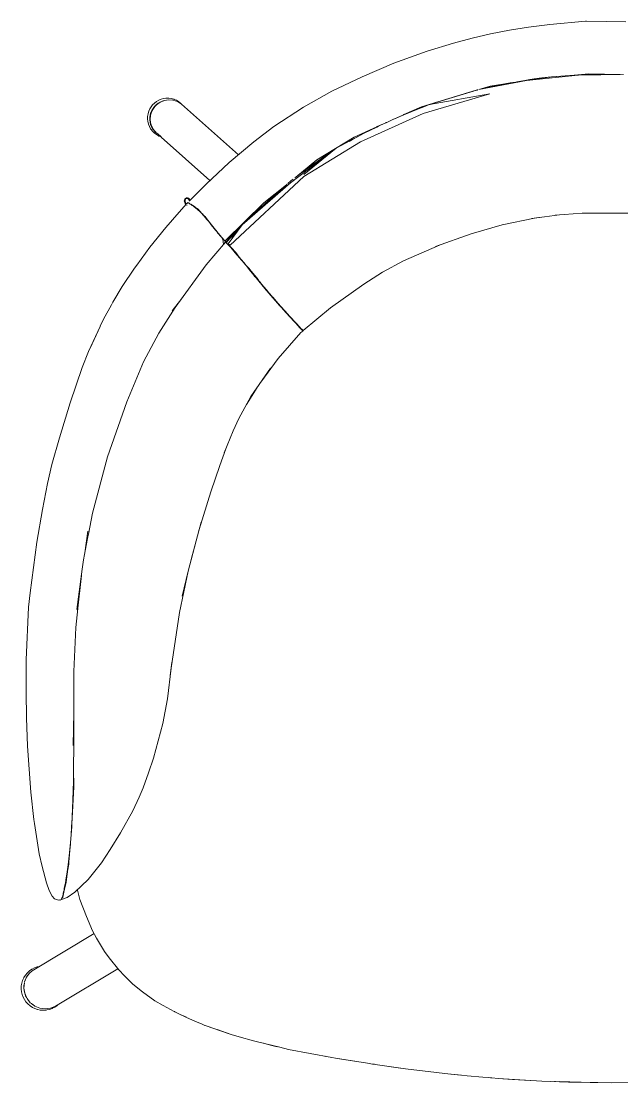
# Model space of a CAD drawing. Header units: millimetres. Extents: x 7998 to 72132, y -12523 to 5591.
# Drawn here: x 65206.6 to 65242.1, y -9556.4 to -9493.7 of the extents above; entities that cross this region are included whole.
import ezdxf

# ---------------------------------------------------------------- set-up
doc = ezdxf.new("R2010")
doc.units = ezdxf.units.MM
doc.layers.add('Xray_Furniture Temporary', color=23, linetype='Continuous', lineweight=15)

msp = doc.modelspace()

# ---------------------------------------------------------------- linework, layer by layer
at = {"layer": 'Xray_Furniture Temporary', "lineweight": 0}
for p, q in [((65236.497, -9494.035), (65236.63, -9494.014)), ((65237.896, -9493.848), (65236.63, -9494.014)), ((65239.995, -9493.659), (65237.896, -9493.848)), ((65240.07, -9493.657), (65239.995, -9493.659)), ((65241.225, -9493.665), (65240.07, -9493.657)), ((65242.391, -9493.687), (65241.225, -9493.665)), ((65234.376, -9494.408), (65233.288, -9494.667)), ((65235.497, -9494.191), (65234.376, -9494.408)), ((65235.497, -9494.191), (65236.248, -9494.068)), ((65236.248, -9494.068), (65236.497, -9494.035)), ((65230.635, -9495.433), (65232.201, -9494.949)), ((65233.288, -9494.667), (65232.201, -9494.949)), ((65228.664, -9496.143), (65230.635, -9495.433)), ((65228.664, -9496.143), (65226.791, -9496.94)), ((65226.791, -9496.94), (65224.998, -9497.801)), ((65236.514, -9497.159), (65233.687, -9497.703)), ((65235.926, -9497.241), (65236.967, -9497.081)), ((65236.714, -9497.111), (65236.094, -9497.215)), ((65239.569, -9496.837), (65236.514, -9497.159)), ((65236.966, -9497.072), (65236.714, -9497.111)), ((65237.998, -9496.948), (65236.966, -9497.072)), ((65237.415, -9496.995), (65236.966, -9497.072)), ((65236.967, -9497.081), (65238.02, -9496.954)), ((65237.998, -9496.948), (65237.415, -9496.995)), ((65239.083, -9496.863), (65237.998, -9496.948)), ((65238.02, -9496.954), (65239.083, -9496.863)), ((65239.569, -9496.837), (65239.083, -9496.863)), ((65239.333, -9496.841), (65239.083, -9496.863)), ((65240.199, -9496.771), (65239.333, -9496.841)), ((65240.153, -9496.798), (65239.333, -9496.841)), ((65239.582, -9496.837), (65240.153, -9496.807)), ((65239.582, -9496.837), (65242.241, -9496.813)), ((65240.829, -9496.786), (65240.153, -9496.798)), ((65240.153, -9496.807), (65241.042, -9496.791)), ((65242.054, -9496.815), (65240.199, -9496.771)), ((65233.542, -9497.742), (65230.29, -9498.71)), ((65233.379, -9497.784), (65232.779, -9497.969)), ((65233.42, -9497.77), (65233.379, -9497.784)), ((65233.485, -9497.75), (65233.42, -9497.77)), ((65233.485, -9497.75), (65233.527, -9497.739)), ((65233.527, -9497.739), (65233.588, -9497.725)), ((65233.616, -9497.72), (65233.588, -9497.725)), ((65233.635, -9497.715), (65233.616, -9497.72)), ((65233.687, -9497.703), (65234.901, -9497.434)), ((65234.355, -9497.5), (65233.687, -9497.703)), ((65233.893, -9497.65), (65233.687, -9497.703)), ((65234.9, -9497.425), (65233.893, -9497.65)), ((65235.485, -9497.315), (65234.355, -9497.5)), ((65235.538, -9497.305), (65234.9, -9497.425)), ((65234.901, -9497.434), (65235.855, -9497.254)), ((65235.855, -9497.254), (65235.538, -9497.305)), ((65214.614, -9498.41), (65214.497, -9498.5)), ((65214.622, -9498.405), (65214.614, -9498.41)), ((65214.622, -9498.405), (65214.752, -9498.33)), ((65214.752, -9498.33), (65214.89, -9498.272)), ((65214.982, -9498.382), (65214.76, -9498.495)), ((65214.85, -9498.437), (65214.982, -9498.382)), ((65214.89, -9498.272), (65215.034, -9498.233)), ((65214.982, -9498.382), (65214.989, -9498.38)), ((65215.023, -9498.363), (65214.989, -9498.38)), ((65215.308, -9498.302), (65215.023, -9498.363)), ((65215.034, -9498.233), (65215.182, -9498.213)), ((65215.201, -9498.213), (65215.182, -9498.213)), ((65215.201, -9498.213), (65215.33, -9498.212)), ((65215.598, -9498.316), (65215.308, -9498.302)), ((65215.351, -9498.212), (65215.33, -9498.212)), ((65215.5, -9498.231), (65215.351, -9498.212)), ((65215.644, -9498.27), (65215.5, -9498.231)), ((65215.871, -9498.404), (65215.598, -9498.316)), ((65215.664, -9498.277), (65215.644, -9498.27)), ((65215.664, -9498.277), (65215.802, -9498.334)), ((65215.931, -9498.41), (65215.802, -9498.334)), ((65216.109, -9498.561), (65215.871, -9498.404)), ((65215.931, -9498.41), (65215.946, -9498.42)), ((65224.998, -9497.801), (65223.319, -9498.73)), ((65234.34, -9497.947), (65230.399, -9499.11)), ((65230.766, -9498.59), (65234.34, -9497.947)), ((65232.779, -9497.969), (65231.021, -9498.508)), ((65231.021, -9498.508), (65231.457, -9498.363)), ((65214.167, -9498.981), (65214.126, -9499.122)), ((65214.226, -9498.846), (65214.167, -9498.981)), ((65214.226, -9498.846), (65214.302, -9498.719)), ((65214.26, -9499.202), (65214.356, -9498.936)), ((65214.373, -9498.931), (65214.275, -9499.206)), ((65214.349, -9498.932), (65214.292, -9499.063)), ((65214.292, -9499.063), (65214.339, -9498.982)), ((65214.302, -9498.719), (65214.392, -9498.603)), ((65214.364, -9498.94), (65214.308, -9499.069)), ((65214.349, -9498.932), (65214.423, -9498.809)), ((65214.356, -9498.936), (65214.349, -9498.932)), ((65214.356, -9498.936), (65214.436, -9498.818)), ((65214.373, -9498.931), (65214.364, -9498.94)), ((65214.523, -9498.707), (65214.373, -9498.931)), ((65214.436, -9498.818), (65214.373, -9498.931)), ((65214.423, -9498.809), (65214.384, -9498.895)), ((65214.392, -9498.603), (65214.497, -9498.5)), ((65214.423, -9498.809), (65214.511, -9498.696)), ((65214.423, -9498.809), (65214.488, -9498.743)), ((65214.436, -9498.818), (65214.423, -9498.809)), ((65214.436, -9498.818), (65214.517, -9498.701)), ((65214.523, -9498.707), (65214.436, -9498.818)), ((65214.511, -9498.696), (65214.613, -9498.595)), ((65214.511, -9498.696), (65214.517, -9498.701)), ((65214.517, -9498.701), (65214.555, -9498.668)), ((65214.532, -9498.699), (65214.523, -9498.707)), ((65214.539, -9498.689), (65214.532, -9498.699)), ((65214.555, -9498.668), (65214.539, -9498.689)), ((65214.613, -9498.595), (65214.555, -9498.668)), ((65214.555, -9498.668), (65214.624, -9498.608)), ((65214.624, -9498.608), (65214.568, -9498.663)), ((65214.727, -9498.508), (65214.613, -9498.595)), ((65214.613, -9498.595), (65214.694, -9498.548)), ((65214.613, -9498.595), (65214.624, -9498.608)), ((65214.679, -9498.566), (65214.624, -9498.608)), ((65214.679, -9498.566), (65214.694, -9498.548)), ((65214.694, -9498.548), (65214.731, -9498.515)), ((65214.727, -9498.508), (65214.85, -9498.437)), ((65214.731, -9498.515), (65214.727, -9498.508)), ((65214.731, -9498.515), (65214.745, -9498.508)), ((65214.76, -9498.495), (65214.745, -9498.508)), ((65214.85, -9498.437), (65214.799, -9498.476)), ((65214.85, -9498.437), (65214.909, -9498.42)), ((65214.855, -9498.447), (65214.85, -9498.437)), ((65215.946, -9498.42), (65216.064, -9498.512)), ((65216.064, -9498.512), (65216.109, -9498.561)), ((65216.109, -9498.561), (65219.468, -9501.549)), ((65221.559, -9499.879), (65223.319, -9498.73)), ((65230.29, -9498.71), (65229.257, -9499.177)), ((65230.12, -9498.83), (65229.257, -9499.177)), ((65229.259, -9499.185), (65230.123, -9498.838)), ((65230.641, -9498.638), (65230.12, -9498.83)), ((65230.123, -9498.838), (65230.342, -9498.758)), ((65230.342, -9498.758), (65230.641, -9498.638)), ((65230.683, -9498.623), (65230.766, -9498.59)), ((65230.803, -9498.579), (65230.766, -9498.59)), ((65231.019, -9498.499), (65230.815, -9498.574)), ((65230.959, -9498.53), (65230.815, -9498.574)), ((65230.959, -9498.53), (65231.021, -9498.508)), ((65231.196, -9498.44), (65231.019, -9498.499)), ((65214.096, -9499.431), (65214.1, -9499.282)), ((65214.112, -9499.579), (65214.096, -9499.431)), ((65214.1, -9499.282), (65214.123, -9499.133)), ((65214.146, -9499.723), (65214.112, -9499.579)), ((65214.123, -9499.133), (65214.126, -9499.122)), ((65214.227, -9499.483), (65214.23, -9499.341)), ((65214.227, -9499.483), (65214.242, -9499.624)), ((65214.235, -9499.483), (65214.227, -9499.483)), ((65214.23, -9499.341), (65214.252, -9499.201)), ((65214.23, -9499.341), (65214.255, -9499.252)), ((65214.247, -9499.342), (65214.23, -9499.341)), ((65214.23, -9499.341), (65214.239, -9499.434)), ((65214.235, -9499.483), (65214.247, -9499.342)), ((65214.258, -9499.621), (65214.235, -9499.483)), ((65214.242, -9499.624), (65214.243, -9499.531)), ((65214.242, -9499.624), (65214.258, -9499.621)), ((65214.275, -9499.761), (65214.242, -9499.624)), ((65214.242, -9499.624), (65214.273, -9499.709)), ((65214.247, -9499.342), (65214.244, -9499.482)), ((65214.244, -9499.482), (65214.258, -9499.621)), ((65214.247, -9499.342), (65214.26, -9499.202)), ((65214.269, -9499.204), (65214.247, -9499.342)), ((65214.275, -9499.214), (65214.25, -9499.495)), ((65214.25, -9499.495), (65214.297, -9499.77)), ((65214.252, -9499.201), (65214.292, -9499.063)), ((65214.252, -9499.201), (65214.26, -9499.202)), ((65214.258, -9499.621), (65214.282, -9499.718)), ((65214.282, -9499.758), (65214.258, -9499.621)), ((65214.308, -9499.069), (65214.269, -9499.204)), ((65214.275, -9499.206), (65214.275, -9499.214)), ((65214.292, -9499.063), (65214.277, -9499.155)), ((65214.292, -9499.063), (65214.308, -9499.069)), ((65230.399, -9499.11), (65226.696, -9500.78)), ((65228.192, -9499.658), (65227.68, -9499.889)), ((65227.833, -9499.826), (65228.192, -9499.658)), ((65228.192, -9499.658), (65228.211, -9499.649)), ((65228.211, -9499.649), (65228.223, -9499.644)), ((65228.223, -9499.644), (65228.24, -9499.636)), ((65228.641, -9499.455), (65228.24, -9499.636)), ((65228.663, -9499.445), (65229.259, -9499.185)), ((65229.229, -9499.189), (65228.663, -9499.445)), ((65229.257, -9499.177), (65229.229, -9499.189)), ((65214.152, -9499.743), (65214.146, -9499.723)), ((65214.152, -9499.743), (65214.206, -9499.883)), ((65214.278, -9500.014), (65214.206, -9499.883)), ((65214.275, -9499.761), (65214.282, -9499.758)), ((65214.325, -9499.892), (65214.275, -9499.761)), ((65214.29, -9500.031), (65214.278, -9500.014)), ((65214.341, -9499.884), (65214.282, -9499.758)), ((65214.379, -9500.151), (65214.29, -9500.031)), ((65214.297, -9499.77), (65214.302, -9499.777)), ((65214.302, -9499.777), (65214.341, -9499.884)), ((65214.302, -9499.777), (65214.407, -9500.005)), ((65214.325, -9499.892), (65214.303, -9499.803)), ((65214.341, -9499.884), (65214.325, -9499.892)), ((65214.393, -9500.014), (65214.325, -9499.892)), ((65214.325, -9499.892), (65214.379, -9499.966)), ((65214.341, -9499.884), (65214.407, -9500.005)), ((65214.399, -9500.01), (65214.341, -9499.884)), ((65214.483, -9500.259), (65214.379, -9500.151)), ((65214.399, -9500.01), (65214.393, -9500.014)), ((65214.393, -9500.014), (65214.476, -9500.127)), ((65214.415, -9500.022), (65214.399, -9500.01)), ((65214.407, -9500.005), (65214.415, -9500.022)), ((65214.415, -9500.022), (65214.42, -9500.023)), ((65214.42, -9500.023), (65214.425, -9500.034)), ((65214.431, -9500.047), (65214.425, -9500.034)), ((65214.442, -9500.053), (65214.431, -9500.047)), ((65214.476, -9500.127), (65214.431, -9500.047)), ((65214.489, -9500.115), (65214.442, -9500.053)), ((65214.476, -9500.127), (65214.489, -9500.115)), ((65214.572, -9500.227), (65214.476, -9500.127)), ((65214.476, -9500.127), (65214.546, -9500.183)), ((65214.497, -9500.27), (65214.483, -9500.259)), ((65214.532, -9500.161), (65214.489, -9500.115)), ((65214.614, -9500.363), (65214.497, -9500.27)), ((65214.546, -9500.183), (65214.532, -9500.161)), ((65214.578, -9500.221), (65214.546, -9500.183)), ((65214.572, -9500.227), (65214.578, -9500.221)), ((65214.682, -9500.313), (65214.572, -9500.227)), ((65214.593, -9500.233), (65214.578, -9500.221)), ((65214.584, -9500.214), (65214.613, -9500.247)), ((65214.593, -9500.233), (65214.613, -9500.247)), ((65214.613, -9500.247), (65214.682, -9500.313)), ((65214.682, -9500.313), (65214.65, -9500.281)), ((65220.378, -9500.786), (65221.559, -9499.879)), ((65225.255, -9501.169), (65226.914, -9500.282)), ((65226.91, -9500.274), (65226.221, -9500.644)), ((65227.648, -9499.904), (65226.308, -9500.509)), ((65227.648, -9499.904), (65226.91, -9500.274)), ((65226.914, -9500.282), (65227.652, -9499.912)), ((65227.68, -9499.889), (65227.648, -9499.904)), ((65227.754, -9499.862), (65227.652, -9499.912)), ((65227.833, -9499.826), (65227.754, -9499.862)), ((65214.743, -9500.438), (65214.614, -9500.363)), ((65214.684, -9500.31), (65214.682, -9500.313)), ((65214.694, -9500.32), (65214.682, -9500.313)), ((65214.682, -9500.313), (65214.69, -9500.316)), ((65214.694, -9500.32), (65214.894, -9500.502)), ((65214.756, -9500.444), (65214.743, -9500.438)), ((65214.756, -9500.444), (65214.894, -9500.502)), ((65214.894, -9500.502), (65214.901, -9500.504)), ((65214.901, -9500.504), (65217.788, -9503.072)), ((65220.378, -9500.786), (65218.921, -9502.008)), ((65226.696, -9500.78), (65223.338, -9502.843)), ((65226.308, -9500.509), (65224.117, -9501.856)), ((65226.015, -9500.763), (65226.221, -9500.644)), ((65222.544, -9503.219), (65225.255, -9501.169)), ((65225.255, -9501.169), (65223.333, -9502.728)), ((65223.929, -9502.093), (65225.255, -9501.169)), ((65224.117, -9501.856), (65224.995, -9501.35)), ((65218.921, -9502.008), (65217.559, -9503.287)), ((65224.117, -9501.856), (65222.863, -9502.874)), ((65224.117, -9501.856), (65223.024, -9502.756)), ((65223.924, -9502.086), (65223.435, -9502.444)), ((65223.44, -9502.451), (65223.929, -9502.093)), ((65224.441, -9501.728), (65223.924, -9502.086)), ((65224.611, -9501.618), (65224.441, -9501.728)), ((65223.022, -9502.758), (65222.954, -9502.807)), ((65223.144, -9502.669), (65223.024, -9502.756)), ((65223.435, -9502.444), (65223.151, -9502.663)), ((65223.428, -9502.46), (65223.151, -9502.663)), ((65223.428, -9502.46), (65223.44, -9502.451)), ((65217.559, -9503.287), (65216.579, -9504.285)), ((65223.338, -9502.843), (65218.981, -9506.902)), ((65219.686, -9505.688), (65222.544, -9503.219)), ((65222.305, -9503.327), (65220.975, -9504.401)), ((65222.305, -9503.327), (65221.886, -9503.7)), ((65222.342, -9503.295), (65222.305, -9503.327)), ((65222.353, -9503.285), (65222.342, -9503.295)), ((65222.574, -9503.087), (65222.398, -9503.243)), ((65222.709, -9502.987), (65222.574, -9503.087)), ((65222.863, -9502.874), (65222.808, -9502.916)), ((65221.641, -9503.911), (65221.212, -9504.291)), ((65221.879, -9503.706), (65221.217, -9504.298)), ((65221.886, -9503.7), (65221.641, -9503.911)), ((65221.886, -9503.7), (65221.889, -9503.703)), ((65215.569, -9505.401), (65216.381, -9504.481)), ((65216.273, -9504.237), (65216.27, -9504.304)), ((65216.27, -9504.304), (65216.29, -9504.373)), ((65216.296, -9504.177), (65216.273, -9504.237)), ((65216.29, -9504.373), (65216.318, -9504.437)), ((65216.29, -9504.373), (65216.336, -9504.438)), ((65216.336, -9504.132), (65216.296, -9504.177)), ((65216.31, -9504.299), (65216.312, -9504.244)), ((65216.326, -9504.356), (65216.31, -9504.299)), ((65216.312, -9504.244), (65216.33, -9504.197)), ((65216.318, -9504.437), (65216.346, -9504.5)), ((65216.353, -9504.419), (65216.326, -9504.356)), ((65216.367, -9504.412), (65216.326, -9504.356)), ((65216.33, -9504.197), (65216.359, -9504.164)), ((65216.392, -9504.107), (65216.336, -9504.132)), ((65216.336, -9504.438), (65216.381, -9504.481)), ((65216.346, -9504.5), (65216.353, -9504.513)), ((65216.355, -9504.422), (65216.353, -9504.419)), ((65216.359, -9504.164), (65216.4, -9504.145)), ((65216.409, -9504.453), (65216.367, -9504.412)), ((65216.454, -9504.104), (65216.392, -9504.107)), ((65216.4, -9504.145), (65216.447, -9504.143)), ((65216.485, -9504.384), (65216.409, -9504.453)), ((65216.416, -9504.545), (65216.414, -9504.542)), ((65216.447, -9504.143), (65216.495, -9504.159)), ((65216.515, -9504.125), (65216.454, -9504.104)), ((65216.485, -9504.384), (65216.494, -9504.389)), ((65216.494, -9504.389), (65216.489, -9504.377)), ((65216.523, -9504.408), (65216.489, -9504.377)), ((65216.495, -9504.159), (65216.536, -9504.194)), ((65216.568, -9504.17), (65216.515, -9504.125)), ((65216.527, -9504.409), (65216.523, -9504.408)), ((65216.548, -9504.418), (65216.527, -9504.409)), ((65216.536, -9504.194), (65216.566, -9504.257)), ((65216.575, -9504.432), (65216.548, -9504.418)), ((65216.548, -9504.418), (65216.621, -9504.47)), ((65216.566, -9504.257), (65216.579, -9504.285)), ((65216.566, -9504.257), (65216.576, -9504.289)), ((65216.604, -9504.242), (65216.568, -9504.17)), ((65216.61, -9504.451), (65216.575, -9504.432)), ((65216.609, -9504.255), (65216.604, -9504.242)), ((65216.617, -9504.456), (65216.61, -9504.451)), ((65216.617, -9504.456), (65216.621, -9504.47)), ((65216.621, -9504.47), (65216.671, -9504.502)), ((65216.666, -9504.485), (65216.651, -9504.475)), ((65216.671, -9504.502), (65216.666, -9504.485)), ((65216.707, -9504.495), (65216.674, -9504.47)), ((65216.748, -9504.538), (65216.697, -9504.505)), ((65216.732, -9504.545), (65216.698, -9504.519)), ((65216.707, -9504.495), (65216.718, -9504.506)), ((65216.772, -9504.544), (65216.718, -9504.506)), ((65216.784, -9504.58), (65216.732, -9504.545)), ((65216.757, -9504.544), (65216.748, -9504.538)), ((65216.757, -9504.544), (65216.764, -9504.556)), ((65216.764, -9504.544), (65216.772, -9504.544)), ((65216.764, -9504.556), (65216.782, -9504.564)), ((65216.782, -9504.568), (65216.764, -9504.556)), ((65216.907, -9504.646), (65216.772, -9504.544)), ((65216.804, -9504.576), (65216.782, -9504.564)), ((65216.805, -9504.589), (65216.783, -9504.572)), ((65216.785, -9504.585), (65216.784, -9504.58)), ((65216.788, -9504.583), (65216.784, -9504.58)), ((65216.805, -9504.589), (65216.788, -9504.583)), ((65216.805, -9504.589), (65216.792, -9504.591)), ((65216.862, -9504.618), (65216.804, -9504.576)), ((65216.817, -9504.599), (65216.809, -9504.593)), ((65216.846, -9504.625), (65216.817, -9504.599)), ((65216.846, -9504.625), (65216.852, -9504.629)), ((65216.852, -9504.629), (65216.858, -9504.634)), ((65216.862, -9504.643), (65216.858, -9504.634)), ((65216.868, -9504.623), (65216.862, -9504.618)), ((65216.907, -9504.671), (65216.862, -9504.643)), ((65216.907, -9504.646), (65216.868, -9504.623)), ((65216.925, -9504.681), (65216.907, -9504.671)), ((65216.923, -9504.664), (65216.912, -9504.654)), ((65216.912, -9504.654), (65216.925, -9504.681)), ((65216.985, -9504.714), (65216.923, -9504.664)), ((65216.925, -9504.681), (65216.928, -9504.693)), ((65216.97, -9504.72), (65216.928, -9504.693)), ((65220.975, -9504.401), (65218.695, -9506.645)), ((65220.791, -9504.674), (65220.44, -9505.003)), ((65220.796, -9504.681), (65220.44, -9505.003)), ((65221.212, -9504.291), (65220.791, -9504.674)), ((65220.796, -9504.681), (65221.217, -9504.298)), ((65217.033, -9504.773), (65216.97, -9504.72)), ((65217.049, -9504.766), (65216.985, -9504.714)), ((65216.985, -9504.714), (65217.083, -9504.778)), ((65217.097, -9504.829), (65217.033, -9504.773)), ((65217.113, -9504.823), (65217.049, -9504.766)), ((65217.083, -9504.778), (65217.179, -9504.883)), ((65217.163, -9504.89), (65217.097, -9504.829)), ((65217.179, -9504.883), (65217.113, -9504.823)), ((65217.231, -9504.956), (65217.163, -9504.89)), ((65217.247, -9504.949), (65217.179, -9504.883)), ((65217.301, -9505.026), (65217.231, -9504.956)), ((65217.275, -9504.977), (65217.247, -9504.949)), ((65217.275, -9504.977), (65217.361, -9505.066)), ((65217.374, -9505.103), (65217.301, -9505.026)), ((65217.389, -9505.097), (65217.361, -9505.066)), ((65217.449, -9505.186), (65217.374, -9505.103)), ((65217.464, -9505.18), (65217.389, -9505.097)), ((65217.527, -9505.277), (65217.449, -9505.186)), ((65217.543, -9505.27), (65217.464, -9505.18)), ((65217.495, -9505.206), (65217.464, -9505.18)), ((65217.543, -9505.27), (65217.495, -9505.206)), ((65217.609, -9505.374), (65217.527, -9505.277)), ((65217.583, -9505.318), (65217.543, -9505.27)), ((65218.107, -9505.987), (65217.583, -9505.318)), ((65220.2, -9505.218), (65219.686, -9505.688)), ((65220.44, -9505.003), (65220.2, -9505.218)), ((65220.2, -9505.218), (65220.204, -9505.221)), ((65235.072, -9505.691), (65236.988, -9505.294)), ((65237.38, -9505.241), (65236.818, -9505.329)), ((65238.459, -9505.095), (65236.988, -9505.294)), ((65238.21, -9505.129), (65239.813, -9505.014)), ((65239.813, -9505.014), (65241.921, -9504.999)), ((65242.981, -9505.011), (65241.921, -9504.999)), ((65214.236, -9507.014), (65215.185, -9505.857)), ((65215.569, -9505.401), (65215.185, -9505.857)), ((65217.694, -9505.477), (65217.609, -9505.374)), ((65217.78, -9505.584), (65217.694, -9505.477)), ((65217.865, -9505.692), (65217.78, -9505.584)), ((65217.865, -9505.692), (65218.033, -9505.905)), ((65218.099, -9505.995), (65218.033, -9505.905)), ((65218.854, -9506.824), (65219.686, -9505.688)), ((65219.186, -9506.23), (65219.686, -9505.688)), ((65219.412, -9506.008), (65219.686, -9505.688)), ((65219.552, -9505.871), (65219.412, -9506.008)), ((65233.242, -9506.222), (65235.072, -9505.691)), ((65218.107, -9505.987), (65218.099, -9505.995)), ((65218.113, -9506.005), (65218.099, -9505.995)), ((65218.165, -9506.057), (65218.107, -9505.987)), ((65218.184, -9506.094), (65218.113, -9506.005)), ((65218.177, -9506.102), (65218.184, -9506.094)), ((65218.188, -9506.099), (65218.184, -9506.094)), ((65218.257, -9506.185), (65218.188, -9506.099)), ((65218.472, -9506.425), (65218.19, -9506.088)), ((65218.321, -9506.262), (65218.257, -9506.185)), ((65218.38, -9506.332), (65218.321, -9506.262)), ((65218.433, -9506.394), (65218.38, -9506.332)), ((65218.482, -9506.45), (65218.433, -9506.394)), ((65218.688, -9506.654), (65218.472, -9506.425)), ((65218.554, -9506.548), (65218.482, -9506.45)), ((65218.581, -9506.857), (65218.554, -9506.548)), ((65218.772, -9506.732), (65218.947, -9506.532)), ((65218.789, -9506.663), (65219.186, -9506.23)), ((65218.851, -9506.567), (65218.795, -9506.644)), ((65218.955, -9506.458), (65218.851, -9506.567)), ((65218.947, -9506.532), (65218.986, -9506.492)), ((65219.067, -9506.346), (65218.955, -9506.458)), ((65218.986, -9506.492), (65219.368, -9506.051)), ((65218.986, -9506.492), (65219.096, -9506.377)), ((65219.186, -9506.23), (65219.067, -9506.346)), ((65219.096, -9506.377), (65219.319, -9506.138)), ((65219.319, -9506.138), (65219.478, -9505.972)), ((65231.129, -9506.975), (65233.242, -9506.222)), ((65214.236, -9507.014), (65213.458, -9508.09)), ((65218.702, -9506.715), (65217.555, -9508.069)), ((65218.697, -9506.678), (65218.601, -9506.833)), ((65218.601, -9506.833), (65218.711, -9506.688)), ((65218.695, -9506.645), (65218.688, -9506.654)), ((65218.725, -9506.684), (65218.688, -9506.654)), ((65218.725, -9506.684), (65218.695, -9506.645)), ((65218.711, -9506.688), (65218.697, -9506.678)), ((65218.702, -9506.715), (65218.759, -9506.736)), ((65218.702, -9506.715), (65218.726, -9506.74)), ((65218.78, -9506.678), (65218.725, -9506.684)), ((65218.759, -9506.736), (65218.726, -9506.74)), ((65218.726, -9506.74), (65218.747, -9506.756)), ((65218.747, -9506.756), (65218.759, -9506.736)), ((65218.822, -9506.844), (65218.747, -9506.756)), ((65218.768, -9506.733), (65218.772, -9506.732)), ((65218.772, -9506.729), (65218.78, -9506.678)), ((65218.772, -9506.732), (65218.772, -9506.729)), ((65218.776, -9506.674), (65218.785, -9506.667)), ((65218.78, -9506.678), (65218.776, -9506.674)), ((65218.785, -9506.667), (65218.78, -9506.678)), ((65218.795, -9506.644), (65218.789, -9506.663)), ((65219.021, -9507.042), (65218.822, -9506.844)), ((65218.854, -9506.824), (65218.981, -9506.902)), ((65218.925, -9506.914), (65218.854, -9506.824)), ((65218.977, -9506.969), (65218.925, -9506.914)), ((65219.037, -9507.036), (65218.977, -9506.969)), ((65219.27, -9507.358), (65219.021, -9507.042)), ((65219.092, -9507.122), (65219.021, -9507.042)), ((65219.191, -9507.21), (65219.037, -9507.036)), ((65219.316, -9507.335), (65219.037, -9507.036)), ((65219.175, -9507.216), (65219.092, -9507.122)), ((65219.27, -9507.358), (65219.092, -9507.122)), ((65229.239, -9507.818), (65231.368, -9506.89)), ((65219.271, -9507.328), (65219.175, -9507.216)), ((65219.288, -9507.322), (65219.191, -9507.21)), ((65219.27, -9507.358), (65219.657, -9507.782)), ((65219.506, -9507.604), (65219.271, -9507.328)), ((65219.399, -9507.452), (65219.288, -9507.322)), ((65219.316, -9507.335), (65219.522, -9507.598)), ((65219.522, -9507.598), (65219.399, -9507.452)), ((65219.519, -9507.62), (65219.506, -9507.604)), ((65219.519, -9507.62), (65219.657, -9507.782)), ((65219.654, -9507.756), (65219.522, -9507.598)), ((65219.793, -9507.922), (65219.654, -9507.756)), ((65219.731, -9507.873), (65219.657, -9507.782)), ((65228, -9508.494), (65229.239, -9507.818)), ((65212.584, -9509.348), (65213.327, -9508.265)), ((65213.327, -9508.265), (65213.458, -9508.09)), ((65215.722, -9510.593), (65217.555, -9508.069)), ((65219.777, -9507.928), (65219.731, -9507.873)), ((65219.919, -9508.1), (65219.777, -9507.928)), ((65219.935, -9508.093), (65219.793, -9507.922)), ((65220.062, -9508.273), (65219.919, -9508.1)), ((65220.078, -9508.267), (65219.935, -9508.093)), ((65220.109, -9508.336), (65220.062, -9508.273)), ((65220.078, -9508.267), (65220.214, -9508.428)), ((65220.203, -9508.445), (65220.109, -9508.336)), ((65220.109, -9508.336), (65220.372, -9508.67)), ((65220.34, -9508.612), (65220.203, -9508.445)), ((65220.219, -9508.438), (65220.214, -9508.428)), ((65220.356, -9508.605), (65220.219, -9508.438)), ((65220.654, -9508.941), (65220.219, -9508.438)), ((65220.34, -9508.612), (65220.595, -9508.924)), ((65220.654, -9508.941), (65220.356, -9508.605)), ((65220.356, -9508.605), (65220.611, -9508.918)), ((65220.372, -9508.67), (65220.38, -9508.679)), ((65220.38, -9508.679), (65220.44, -9508.762)), ((65220.764, -9509.132), (65220.595, -9508.924)), ((65220.64, -9508.961), (65220.611, -9508.918)), ((65220.64, -9508.961), (65220.68, -9509.003)), ((65220.658, -9509.001), (65220.786, -9509.14)), ((65220.68, -9509.003), (65220.683, -9509.008)), ((65220.683, -9509.008), (65220.769, -9509.098)), ((65220.734, -9509.07), (65220.84, -9509.198)), ((65226.889, -9509.195), (65228, -9508.494)), ((65212.584, -9509.348), (65212.041, -9510.273)), ((65220.775, -9509.107), (65220.769, -9509.098)), ((65220.844, -9509.229), (65220.79, -9509.163)), ((65220.795, -9509.144), (65220.805, -9509.147)), ((65220.84, -9509.198), (65220.85, -9509.21)), ((65220.957, -9509.367), (65220.844, -9509.229)), ((65220.86, -9509.223), (65220.85, -9509.21)), ((65220.99, -9509.38), (65220.86, -9509.223)), ((65220.974, -9509.386), (65220.957, -9509.367)), ((65221.02, -9509.441), (65220.974, -9509.386)), ((65221.128, -9509.544), (65220.99, -9509.38)), ((65221.02, -9509.441), (65221.648, -9510.169)), ((65221.276, -9509.718), (65221.128, -9509.544)), ((65226.889, -9509.195), (65224.921, -9510.603)), ((65212.041, -9510.273), (65211.953, -9510.425)), ((65216.114, -9510.053), (65215.552, -9510.78)), ((65221.276, -9509.718), (65221.322, -9509.766)), ((65221.409, -9509.872), (65221.322, -9509.766)), ((65221.409, -9509.872), (65221.327, -9509.796)), ((65221.41, -9509.893), (65221.457, -9509.937)), ((65221.438, -9509.906), (65221.434, -9509.894)), ((65221.495, -9509.97), (65221.438, -9509.906)), ((65221.495, -9509.97), (65221.457, -9509.937)), ((65221.617, -9510.11), (65221.499, -9509.974)), ((65221.807, -9510.325), (65221.617, -9510.11)), ((65221.791, -9510.331), (65221.648, -9510.169)), ((65221.987, -9510.551), (65221.791, -9510.331)), ((65221.791, -9510.331), (65221.9, -9510.462)), ((65222.003, -9510.545), (65221.807, -9510.325)), ((65211.492, -9511.27), (65211.953, -9510.425)), ((65215.722, -9510.593), (65214.771, -9512.092)), ((65221.9, -9510.462), (65221.987, -9510.551)), ((65222.185, -9510.77), (65221.987, -9510.551)), ((65222.201, -9510.764), (65222.003, -9510.545)), ((65222.255, -9510.852), (65222.185, -9510.77)), ((65222.394, -9510.978), (65222.201, -9510.764)), ((65222.343, -9510.912), (65222.201, -9510.764)), ((65222.255, -9510.852), (65222.278, -9510.875)), ((65222.278, -9510.875), (65222.289, -9510.886)), ((65222.289, -9510.886), (65222.292, -9510.889)), ((65222.292, -9510.889), (65222.47, -9511.07)), ((65222.394, -9510.978), (65222.343, -9510.912)), ((65223.307, -9511.953), (65224.921, -9510.603)), ((65211.299, -9511.688), (65211.492, -9511.27)), ((65222.378, -9510.984), (65222.382, -9510.991)), ((65222.382, -9510.991), (65222.41, -9511.02)), ((65222.491, -9511.086), (65222.394, -9510.978)), ((65222.41, -9511.02), (65222.417, -9511.031)), ((65222.417, -9511.031), (65222.46, -9511.071)), ((65222.46, -9511.071), (65222.634, -9511.251)), ((65222.561, -9511.187), (65222.46, -9511.071)), ((65222.47, -9511.07), (65222.491, -9511.086)), ((65222.513, -9511.107), (65222.491, -9511.086)), ((65222.577, -9511.181), (65222.513, -9511.107)), ((65222.731, -9511.372), (65222.561, -9511.187)), ((65222.624, -9511.231), (65222.577, -9511.181)), ((65222.624, -9511.231), (65222.642, -9511.251)), ((65222.634, -9511.251), (65222.747, -9511.366)), ((65222.747, -9511.366), (65222.642, -9511.251)), ((65222.88, -9511.536), (65222.731, -9511.372)), ((65222.747, -9511.366), (65222.788, -9511.414)), ((65222.788, -9511.414), (65222.795, -9511.415)), ((65222.896, -9511.53), (65222.795, -9511.415)), ((65222.959, -9511.626), (65222.88, -9511.536)), ((65222.882, -9511.507), (65222.896, -9511.53)), ((65222.896, -9511.53), (65222.904, -9511.539)), ((65222.904, -9511.539), (65222.922, -9511.558)), ((65222.922, -9511.558), (65222.928, -9511.559)), ((65222.928, -9511.559), (65222.94, -9511.57)), ((65222.94, -9511.57), (65223.019, -9511.666)), ((65211.291, -9511.703), (65210.595, -9513.191)), ((65211.291, -9511.703), (65210.702, -9512.978)), ((65211.299, -9511.688), (65211.291, -9511.703)), ((65214.771, -9512.092), (65213.852, -9513.792)), ((65221.821, -9513.599), (65223.17, -9512.067)), ((65223.005, -9511.671), (65222.959, -9511.626)), ((65222.967, -9511.62), (65223.104, -9511.779)), ((65223.104, -9511.779), (65223.005, -9511.671)), ((65223.019, -9511.666), (65223.034, -9511.682)), ((65223.034, -9511.682), (65223.04, -9511.684)), ((65223.04, -9511.689), (65223.04, -9511.684)), ((65223.119, -9511.774), (65223.04, -9511.689)), ((65223.104, -9511.779), (65223.16, -9511.836)), ((65223.131, -9511.814), (65223.104, -9511.779)), ((65223.119, -9511.774), (65223.125, -9511.784)), ((65223.125, -9511.784), (65223.13, -9511.786)), ((65223.143, -9511.8), (65223.13, -9511.786)), ((65223.16, -9511.836), (65223.131, -9511.814)), ((65223.193, -9511.855), (65223.143, -9511.8)), ((65223.253, -9511.953), (65223.16, -9511.836)), ((65223.17, -9512.067), (65223.277, -9511.983)), ((65223.179, -9511.86), (65223.175, -9511.855)), ((65223.205, -9511.893), (65223.179, -9511.86)), ((65223.193, -9511.855), (65223.194, -9511.862)), ((65223.194, -9511.862), (65223.199, -9511.864)), ((65223.199, -9511.864), (65223.238, -9511.914)), ((65223.213, -9511.874), (65223.199, -9511.864)), ((65223.23, -9511.913), (65223.205, -9511.893)), ((65223.213, -9511.874), (65223.307, -9511.953)), ((65223.242, -9511.91), (65223.213, -9511.874)), ((65223.257, -9511.94), (65223.23, -9511.913)), ((65223.257, -9511.948), (65223.23, -9511.913)), ((65223.238, -9511.914), (65223.244, -9511.916)), ((65223.244, -9511.916), (65223.242, -9511.91)), ((65223.244, -9511.916), (65223.266, -9511.941)), ((65223.244, -9511.916), (65223.257, -9511.94)), ((65223.257, -9511.94), (65223.257, -9511.948)), ((65223.257, -9511.948), (65223.277, -9511.983)), ((65223.307, -9511.953), (65223.266, -9511.941)), ((65210.231, -9514.133), (65210.595, -9513.191)), ((65213.852, -9513.792), (65212.862, -9516.164)), ((65220.792, -9515.005), (65221.821, -9513.599)), ((65210.231, -9514.133), (65209.515, -9516.214)), ((65221.363, -9514.178), (65220.21, -9515.85)), ((65219.951, -9516.322), (65220.581, -9515.312)), ((65220.21, -9515.85), (65219.502, -9517.14)), ((65208.878, -9518.287), (65209.515, -9516.214)), ((65211.721, -9519.422), (65212.862, -9516.164)), ((65219.161, -9517.875), (65219.502, -9517.14)), ((65208.878, -9518.287), (65208.431, -9519.861)), ((65218.633, -9519.18), (65219.161, -9517.875)), ((65218.73, -9518.94), (65218.365, -9519.931)), ((65210.841, -9522.743), (65211.721, -9519.422)), ((65208.431, -9519.861), (65208.182, -9520.987)), ((65217.835, -9521.478), (65218.365, -9519.931)), ((65207.979, -9522.005), (65208.182, -9520.987)), ((65217.835, -9521.478), (65217.139, -9523.712)), ((65207.883, -9522.527), (65207.979, -9522.005)), ((65207.549, -9524.455), (65207.883, -9522.527)), ((65210.841, -9522.743), (65210.595, -9523.982)), ((65216.669, -9525.484), (65217.275, -9523.276)), ((65210.377, -9525.085), (65210.559, -9523.806)), ((65210.544, -9524.242), (65210.563, -9524.137)), ((65210.563, -9524.137), (65210.595, -9523.982)), ((65216.488, -9526.166), (65217.139, -9523.712)), ((65207.145, -9527.451), (65207.549, -9524.455)), ((65210.544, -9524.242), (65210.296, -9525.498)), ((65210.231, -9526.048), (65210.296, -9525.498)), ((65209.902, -9528.444), (65210.197, -9526.357)), ((65209.952, -9528.541), (65210.186, -9526.437)), ((65210.068, -9527.44), (65210.186, -9526.437)), ((65210.197, -9526.357), (65210.231, -9526.048)), ((65215.976, -9528.616), (65216.488, -9526.166)), ((65216.488, -9526.166), (65216.134, -9527.643)), ((65210.06, -9527.439), (65210.153, -9526.666)), ((65207.145, -9527.451), (65207.061, -9528.303)), ((65209.849, -9529.504), (65210.068, -9527.44)), ((65209.982, -9528.189), (65210.06, -9527.439)), ((65206.921, -9531.423), (65207.061, -9528.303)), ((65209.952, -9528.541), (65209.982, -9528.189)), ((65215.976, -9528.616), (65215.484, -9531.903)), ((65209.849, -9529.504), (65209.729, -9532.109)), ((65206.921, -9531.423), (65206.916, -9533.32)), ((65215.429, -9532.357), (65215.535, -9531.56)), ((65209.729, -9532.109), (65209.729, -9533.794)), ((65215.484, -9531.903), (65215.266, -9533.727)), ((65206.934, -9534.836), (65206.916, -9533.32)), ((65209.727, -9533.994), (65209.729, -9533.794)), ((65209.729, -9534.147), (65209.727, -9533.994)), ((65209.729, -9534.147), (65209.729, -9534.209)), ((65214.994, -9535.18), (65215.266, -9533.727)), ((65209.728, -9534.524), (65209.702, -9536.476)), ((65209.726, -9534.354), (65209.729, -9534.209)), ((65209.728, -9534.524), (65209.726, -9534.354)), ((65209.728, -9535.701), (65209.728, -9534.524)), ((65206.999, -9536.523), (65206.934, -9534.836)), ((65214.994, -9535.18), (65214.451, -9537.222)), ((65209.729, -9536.26), (65209.728, -9535.701)), ((65207.191, -9539.24), (65206.999, -9536.523)), ((65209.725, -9536.868), (65209.727, -9536.286)), ((65209.727, -9536.286), (65209.729, -9536.26)), ((65209.722, -9537.447), (65209.725, -9536.868)), ((65214.451, -9537.222), (65214.159, -9538.105)), ((65209.715, -9538.021), (65209.722, -9537.447)), ((65209.715, -9538.021), (65209.722, -9537.858)), ((65209.722, -9537.858), (65209.722, -9537.447)), ((65209.73, -9538.932), (65209.722, -9537.858)), ((65209.705, -9538.591), (65209.715, -9538.021)), ((65214.159, -9538.105), (65213.843, -9538.984)), ((65209.672, -9539.694), (65209.691, -9539.155)), ((65209.681, -9540.053), (65209.73, -9538.932)), ((65209.681, -9539.711), (65209.691, -9539.155)), ((65209.691, -9539.155), (65209.705, -9538.591)), ((65213.843, -9538.984), (65213.601, -9539.54)), ((65207.191, -9539.24), (65207.372, -9540.853)), ((65209.639, -9540.693), (65209.681, -9539.711)), ((65209.651, -9540.252), (65209.673, -9539.71)), ((65209.678, -9539.782), (65209.671, -9539.743)), ((65209.673, -9539.701), (65209.672, -9539.694)), ((65209.673, -9539.71), (65209.673, -9539.701)), ((65213.601, -9539.54), (65213.214, -9540.348)), ((65209.62, -9541.125), (65209.681, -9540.053)), ((65209.626, -9540.777), (65209.651, -9540.252)), ((65213.214, -9540.348), (65212.497, -9541.652)), ((65207.404, -9541.093), (65207.372, -9540.853)), ((65207.404, -9541.093), (65207.69, -9542.891)), ((65209.598, -9541.281), (65209.626, -9540.777)), ((65209.62, -9541.125), (65209.635, -9540.778)), ((65209.639, -9540.693), (65209.635, -9540.778)), ((65209.567, -9541.761), (65209.598, -9541.281)), ((65209.607, -9541.282), (65209.576, -9541.761)), ((65209.62, -9541.125), (65209.607, -9541.282)), ((65211.88, -9542.628), (65212.497, -9541.652)), ((65209.499, -9542.63), (65209.534, -9542.211)), ((65209.543, -9542.212), (65209.522, -9542.46)), ((65209.534, -9542.211), (65209.567, -9541.761)), ((65209.535, -9542.365), (65209.543, -9542.212)), ((65209.576, -9541.761), (65209.543, -9542.212)), ((65207.69, -9542.891), (65207.866, -9543.634)), ((65209.432, -9543.36), (65209.524, -9542.471)), ((65209.462, -9543.011), (65209.499, -9542.63)), ((65209.472, -9542.905), (65209.477, -9542.928)), ((65209.482, -9542.874), (65209.477, -9542.851)), ((65209.522, -9542.46), (65209.516, -9542.434)), ((65209.522, -9542.46), (65209.535, -9542.365)), ((65209.524, -9542.471), (65209.522, -9542.468)), ((65211.88, -9542.628), (65211.37, -9543.428)), ((65209.432, -9543.36), (65209.36, -9543.904)), ((65209.433, -9543.492), (65209.36, -9543.904)), ((65209.383, -9543.673), (65209.423, -9543.359)), ((65209.423, -9543.359), (65209.462, -9543.011)), ((65209.433, -9543.492), (65209.466, -9543.032)), ((65209.466, -9543.032), (65209.462, -9543.011)), ((65210.577, -9544.409), (65211.37, -9543.428)), ((65208.113, -9544.598), (65207.866, -9543.634)), ((65209.267, -9544.425), (65209.305, -9544.204)), ((65209.274, -9544.565), (65209.336, -9544.087)), ((65209.314, -9544.206), (65209.276, -9544.426)), ((65209.305, -9544.204), (65209.344, -9543.954)), ((65209.336, -9544.087), (65209.314, -9544.206)), ((65209.353, -9543.955), (65209.336, -9544.087)), ((65209.344, -9543.954), (65209.383, -9543.673)), ((65209.36, -9543.904), (65209.353, -9543.955)), ((65208.28, -9545.056), (65208.113, -9544.598)), ((65209.222, -9544.664), (65209.171, -9544.937)), ((65209.208, -9544.783), (65209.179, -9544.922)), ((65209.182, -9544.972), (65209.274, -9544.565)), ((65209.241, -9544.618), (65209.208, -9544.783)), ((65209.222, -9544.664), (65209.232, -9544.617)), ((65209.232, -9544.617), (65209.267, -9544.425)), ((65209.276, -9544.426), (65209.241, -9544.618)), ((65209.799, -9545.154), (65210.577, -9544.409)), ((65208.28, -9545.056), (65208.461, -9545.395)), ((65208.589, -9545.545), (65208.461, -9545.395)), ((65208.971, -9545.609), (65209.075, -9545.388)), ((65209.015, -9545.516), (65209.081, -9545.448)), ((65209.331, -9545.468), (65209.07, -9545.565)), ((65209.075, -9545.388), (65209.132, -9545.12)), ((65209.081, -9545.448), (65209.132, -9545.255)), ((65209.103, -9545.291), (65209.095, -9545.296)), ((65209.101, -9545.266), (65209.13, -9545.25)), ((65209.182, -9544.972), (65209.13, -9545.25)), ((65209.13, -9545.25), (65209.132, -9545.255)), ((65209.153, -9545.038), (65209.132, -9545.12)), ((65209.171, -9544.937), (65209.153, -9545.038)), ((65209.179, -9544.922), (65209.171, -9544.937)), ((65209.331, -9545.468), (65209.799, -9545.154)), ((65209.94, -9545.035), (65209.909, -9545.049)), ((65209.941, -9545.039), (65209.909, -9545.049)), ((65209.941, -9545.039), (65210.09, -9545.58)), ((65208.82, -9545.618), (65208.589, -9545.545)), ((65208.82, -9545.618), (65208.905, -9545.613)), ((65208.909, -9545.624), (65208.905, -9545.613)), ((65208.909, -9545.624), (65208.921, -9545.612)), ((65208.931, -9545.627), (65208.909, -9545.624)), ((65208.931, -9545.627), (65208.926, -9545.618)), ((65208.931, -9545.627), (65208.971, -9545.609)), ((65208.971, -9545.609), (65209.07, -9545.565)), ((65210.483, -9546.6), (65210.09, -9545.58)), ((65210.483, -9546.6), (65210.845, -9547.442)), ((65207.359, -9549.744), (65210.928, -9547.6)), ((65211.075, -9547.877), (65210.845, -9547.442)), ((65211.075, -9547.877), (65211.544, -9548.653)), ((65211.544, -9548.653), (65211.824, -9549.045)), ((65211.824, -9549.045), (65212.391, -9549.753)), ((65207.11, -9549.809), (65206.988, -9549.922)), ((65207.245, -9549.713), (65207.11, -9549.809)), ((65207.177, -9549.887), (65207.211, -9549.855)), ((65207.211, -9549.855), (65207.198, -9549.87)), ((65207.275, -9549.81), (65207.211, -9549.855)), ((65207.211, -9549.855), (65207.231, -9549.845)), ((65207.211, -9549.855), (65207.213, -9549.859)), ((65207.263, -9549.703), (65207.245, -9549.713)), ((65207.411, -9549.627), (65207.263, -9549.703)), ((65207.275, -9549.81), (65207.359, -9549.744)), ((65207.567, -9549.571), (65207.411, -9549.627)), ((65207.582, -9549.567), (65207.567, -9549.571)), ((65207.582, -9549.567), (65207.694, -9549.543)), ((65208.647, -9551.893), (65212.332, -9549.679)), ((65212.724, -9550.101), (65212.391, -9549.753)), ((65206.701, -9550.379), (65206.654, -9550.537)), ((65206.768, -9550.228), (65206.701, -9550.379)), ((65206.779, -9550.208), (65206.768, -9550.228)), ((65206.777, -9550.807), (65206.807, -9550.507)), ((65206.779, -9550.208), (65206.866, -9550.067)), ((65206.807, -9550.507), (65206.782, -9550.663)), ((65206.807, -9550.507), (65206.809, -9550.491)), ((65206.821, -9550.46), (65206.913, -9550.22)), ((65206.821, -9550.46), (65206.852, -9550.356)), ((65206.852, -9550.356), (65206.845, -9550.398)), ((65206.913, -9550.22), (65206.852, -9550.356)), ((65206.852, -9550.356), (65206.876, -9550.316)), ((65206.852, -9550.356), (65206.86, -9550.359)), ((65206.972, -9549.938), (65206.866, -9550.067)), ((65206.923, -9550.194), (65207.111, -9549.939)), ((65206.998, -9550.081), (65206.956, -9550.149)), ((65206.988, -9549.922), (65206.972, -9549.938)), ((65206.998, -9550.081), (65206.985, -9550.11)), ((65207.071, -9549.993), (65206.998, -9550.081)), ((65206.998, -9550.081), (65207.024, -9550.057)), ((65207.001, -9550.083), (65206.998, -9550.081)), ((65207.111, -9549.939), (65207.177, -9549.887)), ((65213.231, -9550.586), (65212.724, -9550.101)), ((65206.627, -9550.701), (65206.621, -9550.868)), ((65206.621, -9550.868), (65206.623, -9550.881)), ((65206.639, -9551.043), (65206.623, -9550.881)), ((65206.654, -9550.537), (65206.627, -9550.701)), ((65206.675, -9551.203), (65206.639, -9551.043)), ((65206.776, -9550.811), (65206.777, -9550.807)), ((65206.776, -9550.811), (65206.776, -9550.821)), ((65206.776, -9550.821), (65206.792, -9550.979)), ((65206.827, -9551.131), (65206.776, -9550.821)), ((65206.782, -9550.663), (65206.777, -9550.807)), ((65206.782, -9550.663), (65206.797, -9550.61)), ((65206.782, -9550.663), (65206.786, -9550.716)), ((65206.791, -9550.664), (65206.782, -9550.663)), ((65206.792, -9550.979), (65206.793, -9550.917)), ((65206.792, -9550.979), (65206.803, -9550.977)), ((65206.827, -9551.131), (65206.792, -9550.979)), ((65206.792, -9550.979), (65206.812, -9551.035)), ((65206.827, -9551.131), (65206.882, -9551.284)), ((65206.955, -9551.425), (65206.827, -9551.131)), ((65213.792, -9551.049), (65213.231, -9550.586)), ((65213.792, -9551.049), (65214.533, -9551.573)), ((65206.675, -9551.203), (65206.732, -9551.357)), ((65206.732, -9551.357), (65206.807, -9551.502)), ((65206.807, -9551.502), (65206.9, -9551.637)), ((65206.882, -9551.284), (65206.868, -9551.225)), ((65206.892, -9551.279), (65206.882, -9551.284)), ((65206.882, -9551.284), (65206.955, -9551.425)), ((65206.882, -9551.284), (65206.916, -9551.333)), ((65207.01, -9551.758), (65206.9, -9551.637)), ((65206.958, -9551.43), (65206.955, -9551.425)), ((65206.964, -9551.437), (65207.046, -9551.556)), ((65207.16, -9551.688), (65206.964, -9551.437)), ((65207.017, -9551.765), (65207.01, -9551.758)), ((65207.017, -9551.765), (65207.144, -9551.874)), ((65207.046, -9551.556), (65207.023, -9551.513)), ((65207.046, -9551.556), (65207.053, -9551.551)), ((65207.131, -9551.65), (65207.046, -9551.556)), ((65207.046, -9551.556), (65207.081, -9551.587)), ((65207.229, -9551.74), (65207.16, -9551.688)), ((65207.229, -9551.74), (65207.273, -9551.778)), ((65207.273, -9551.778), (65207.26, -9551.763)), ((65214.533, -9551.573), (65215.017, -9551.857)), ((65207.144, -9551.874), (65207.283, -9551.966)), ((65207.275, -9551.775), (65207.273, -9551.778)), ((65207.273, -9551.778), (65207.315, -9551.805)), ((65207.273, -9551.778), (65207.289, -9551.786)), ((65207.283, -9551.966), (65207.432, -9552.038)), ((65207.42, -9551.886), (65207.315, -9551.805)), ((65207.719, -9552.011), (65207.42, -9551.886)), ((65207.432, -9552.038), (65207.589, -9552.09)), ((65207.61, -9552.094), (65207.589, -9552.09)), ((65207.61, -9552.094), (65207.75, -9552.122)), ((65208.038, -9552.055), (65207.719, -9552.011)), ((65207.774, -9552.126), (65207.75, -9552.122)), ((65207.939, -9552.136), (65207.774, -9552.126)), ((65208.105, -9552.123), (65207.939, -9552.136)), ((65208.354, -9552.015), (65208.038, -9552.055)), ((65208.128, -9552.12), (65208.105, -9552.123)), ((65208.128, -9552.12), (65208.29, -9552.085)), ((65208.447, -9552.029), (65208.29, -9552.085)), ((65208.647, -9551.893), (65208.354, -9552.015)), ((65208.447, -9552.029), (65208.466, -9552.021)), ((65208.466, -9552.021), (65208.613, -9551.945)), ((65208.613, -9551.945), (65208.749, -9551.849)), ((65208.749, -9551.849), (65208.76, -9551.839)), ((65208.805, -9551.797), (65208.76, -9551.839)), ((65215.671, -9552.212), (65215.017, -9551.857)), ((65215.671, -9552.212), (65215.676, -9552.215)), ((65215.687, -9552.219), (65215.676, -9552.215)), ((65215.687, -9552.219), (65215.699, -9552.225)), ((65215.82, -9552.297), (65215.699, -9552.225)), ((65216.398, -9552.563), (65215.82, -9552.297)), ((65216.122, -9552.43), (65216.107, -9552.423)), ((65216.122, -9552.43), (65216.402, -9552.553)), ((65217.026, -9552.833), (65216.398, -9552.563)), ((65217.026, -9552.833), (65217.277, -9552.944)), ((65217.335, -9552.965), (65217.277, -9552.944)), ((65217.483, -9553.028), (65217.335, -9552.965)), ((65217.507, -9553.036), (65217.483, -9553.028)), ((65218.859, -9553.507), (65217.507, -9553.036)), ((65217.507, -9553.036), (65218.195, -9553.27)), ((65218.219, -9553.279), (65218.195, -9553.27)), ((65218.219, -9553.279), (65219.046, -9553.56)), ((65219.046, -9553.56), (65218.859, -9553.507)), ((65219.522, -9553.7), (65219.046, -9553.56)), ((65220.362, -9553.941), (65219.522, -9553.7)), ((65220.362, -9553.941), (65220.593, -9553.997)), ((65220.593, -9553.997), (65221.917, -9554.326)), ((65220.955, -9554.087), (65220.958, -9554.088)), ((65220.958, -9554.088), (65221.015, -9554.102)), ((65221.015, -9554.102), (65221.454, -9554.226)), ((65221.454, -9554.226), (65221.767, -9554.289)), ((65222.44, -9554.447), (65221.917, -9554.326)), ((65222.44, -9554.447), (65225.003, -9554.937)), ((65224.597, -9554.86), (65224.633, -9554.867)), ((65224.646, -9554.869), (65224.633, -9554.867)), ((65225.003, -9554.937), (65225.213, -9554.97)), ((65225.213, -9554.97), (65225.561, -9555.036)), ((65225.213, -9554.97), (65227.096, -9555.267)), ((65225.561, -9555.036), (65227.096, -9555.267)), ((65227.398, -9555.316), (65227.096, -9555.267)), ((65227.529, -9555.333), (65227.398, -9555.316)), ((65227.529, -9555.333), (65227.56, -9555.337)), ((65227.56, -9555.337), (65229.357, -9555.59)), ((65227.56, -9555.337), (65228.91, -9555.541)), ((65229.357, -9555.59), (65228.91, -9555.541)), ((65231.183, -9555.816), (65229.357, -9555.59)), ((65231.687, -9555.869), (65231.183, -9555.816)), ((65232.033, -9555.913), (65231.687, -9555.869)), ((65232.599, -9555.966), (65231.687, -9555.869)), ((65232.048, -9555.918), (65232.033, -9555.913)), ((65232.048, -9555.918), (65232.673, -9555.972)), ((65233.01, -9556.008), (65232.673, -9555.972)), ((65233.01, -9556.008), (65233.922, -9556.093)), ((65234.249, -9556.119), (65233.922, -9556.093)), ((65234.383, -9556.131), (65234.249, -9556.119)), ((65234.463, -9556.136), (65234.383, -9556.131)), ((65234.836, -9556.165), (65234.463, -9556.136)), ((65234.836, -9556.165), (65235.68, -9556.231)), ((65234.836, -9556.165), (65237.411, -9556.331)), ((65235.68, -9556.231), (65236.74, -9556.288)), ((65238.989, -9556.382), (65237.411, -9556.331)), ((65238.228, -9556.34), (65238.176, -9556.34)), ((65238.989, -9556.382), (65238.228, -9556.34)), ((65238.486, -9556.343), (65239.673, -9556.39)), ((65239.111, -9556.388), (65239.002, -9556.382)), ((65239.111, -9556.388), (65239.64, -9556.389)), ((65239.4, -9556.395), (65239.192, -9556.388)), ((65240.286, -9556.415), (65239.4, -9556.395)), ((65239.4, -9556.395), (65241.567, -9556.423)), ((65239.673, -9556.39), (65239.741, -9556.389)), ((65240.736, -9556.412), (65240.286, -9556.415)), ((65241.567, -9556.423), (65242.529, -9556.403))]:
    msp.add_line(p, q, dxfattribs=at)

doc.saveas('drawing.dxf')
